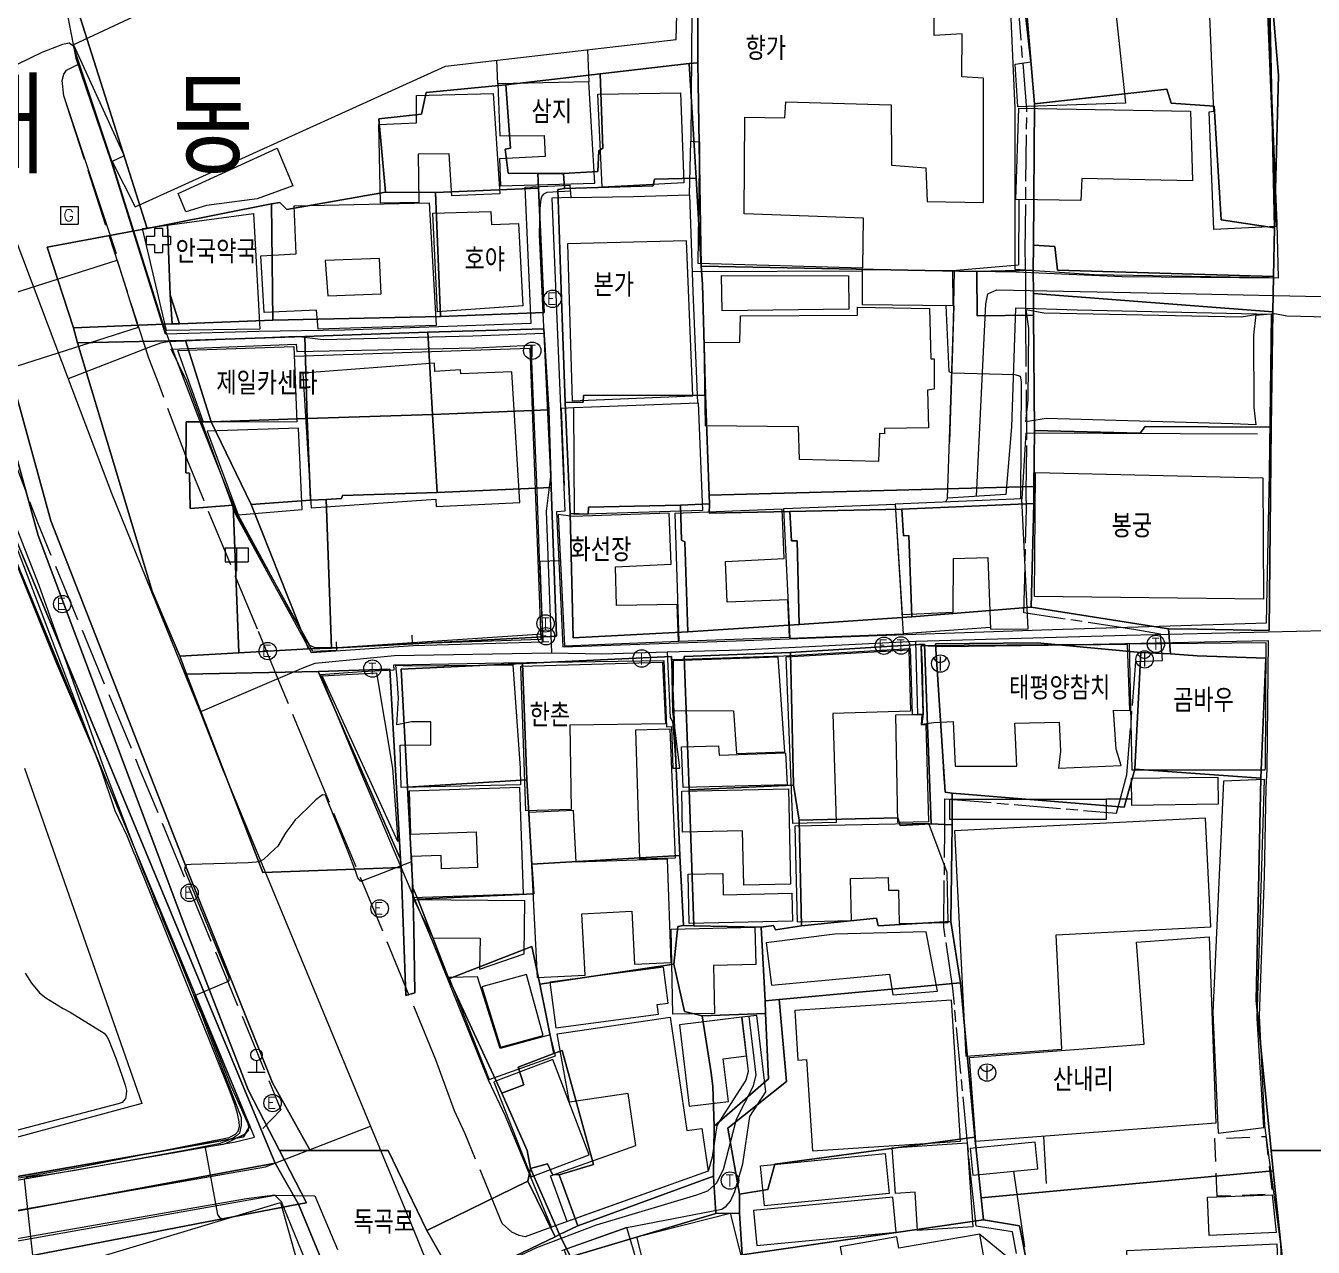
# Model space of a CAD drawing. Header units: feet. Extents: x 197796 to 199821, y 552499 to 555392.
# Drawn here: x 198720.1 to 198831.1, y 553097.4 to 553202.7 of the extents above; entities that cross this region are included whole.
import ezdxf
from ezdxf.enums import TextEntityAlignment as Align

# ---------------------------------------------------------------- set-up
doc = ezdxf.new("R2010")
doc.units = ezdxf.units.FT
doc.header["$MEASUREMENT"] = 0
for name, pattern in [('ANYANG2', [6, 5, -1]), ('ANYANG3', [3, 2, -1]), ('JEON', [12, 4, -0.5, 1, -0.5, 4, -0.5, 1, -0.5])]:
    doc.linetypes.add(name, pattern=pattern)
for name, color, linetype in [('AAA001', 7, 'CONTINUOUS'), ('AAA004', 7, 'ANYANG3'), ('AAA008', 7, 'CONTINUOUS'), ('AAB244', 3, 'CONTINUOUS'), ('AAB402', 7, 'CONTINUOUS'), ('AAB420', 7, 'CONTINUOUS'), ('AAC001', 7, 'CONTINUOUS'), ('AD002', 7, 'CONTINUOUS'), ('AD0022', 1, 'CONTINUOUS'), ('ADA085', 1, 'CONTINUOUS'), ('AE001', 1, 'ANYANG2'), ('AE130', 42, 'CONTINUOUS'), ('AE222', 7, 'CONTINUOUS'), ('AEC002', 7, 'CONTINUOUS'), ('AEE001', 7, 'CONTINUOUS'), ('AZ0202', 7, 'CONTINUOUS'), ('AZ0203', 7, 'CONTINUOUS'), ('AZ0801', 7, 'CONTINUOUS'), ('AZB010', 1, 'CONTINUOUS'), ('CAA001', 7, 'CONTINUOUS'), ('CAA002', 30, 'CONTINUOUS'), ('EA0018', 7, 'JEON'), ('wipco_지적', 20, 'CONTINUOUS'), ('ZC002', 7, 'CONTINUOUS'), ('ZC005', 7, 'CONTINUOUS'), ('ZC251', 7, 'CONTINUOUS')]:
    doc.layers.add(name, color=color, linetype=linetype)
doc.styles.add('GHS', font='ROMANS', dxfattribs={"bigfont": 'NGSW.shx'})
doc.styles.add('NGSW', font='ROMANS.shx', dxfattribs={"bigfont": 'NGSW.shx'})

# ---------------------------------------------------------------- blocks, each defined once
blk = doc.blocks.new('AEE001')
at = {"layer": 'AEE001', "color": 7}
for points in [[(-0.75, 0), (0.75, 0)], [(0, 1), (0, 0)]]:
    blk.add_lwpolyline(points, dxfattribs=at)
blk.add_circle((0, 1.5), 0.5, dxfattribs=at)
blk = doc.blocks.new('AAB402')
at = {"layer": 'AAB420'}
for points in [[(-0.57, 0.43), (-0.51, 0.34), (-0.42, 0.25), (-0.31, 0.18), (-0.19, 0.13), (-0.06, 0.11), (0.07, 0.12), (0.19, 0.15), (0.31, 0.21), (0.41, 0.29), (0.49, 0.39), (0.53, 0.48)], [(-0.01, 0.62), (-0.02, -0.6)]]:
    blk.add_lwpolyline(points, dxfattribs=at)
blk.add_circle((0, 0), 0.75, dxfattribs=at)
blk = doc.blocks.new('AAB244')
at = {"layer": 'AAB244'}
for points in [[(-1.07, 0.36), (-1.07, -0.34)], [(-1.07, 0.36), (-0.37, 0.36)], [(-0.37, 1.06), (0.33, 1.06)], [(-0.37, 1.06), (-0.37, 0.36)], [(0.33, 1.06), (0.33, 0.36)], [(0.33, 0.36), (1.03, 0.36)], [(1.03, 0.36), (1.03, -0.34)], [(-1.07, -0.34), (-0.37, -0.34)], [(-0.37, -0.34), (-0.37, -1.04)], [(-0.37, -1.04), (0.33, -1.04)], [(0.33, -0.34), (1.03, -0.34)], [(0.33, -0.34), (0.33, -1.04)]]:
    blk.add_lwpolyline(points, dxfattribs=at)
blk = doc.blocks.new('AZ0202')
at = {"layer": 'AZ0202'}
blk.add_circle((0, 0), 0.75, dxfattribs=at)
at = {"layer": 'AZ0202', "style": 'GHS'}
blk.add_text('E', height=1, dxfattribs=at).set_placement((-0.5, -0.48))
blk = doc.blocks.new('AEC002')
at = {"layer": 'AEC002'}
for points in [[(-1, 2), (1, 2)], [(-1, 2), (-1, 0.8)], [(0, 2), (0, 0)], [(1, 2), (1, 0.8)], [(-1, 0.8), (1, 0.8)]]:
    blk.add_lwpolyline(points, dxfattribs=at)
blk = doc.blocks.new('AZ0203')
at = {"layer": 'AZ0203'}
blk.add_circle((0, 0), 0.75, dxfattribs=at)
at = {"layer": 'AZ0203', "style": 'GHS'}
blk.add_text('T', height=1, dxfattribs=at).set_placement((-0.36, -0.52))
blk = doc.blocks.new('AZB010')
at = {"layer": 'AZB010'}
for points in [[(-0.76, 0.79), (0.74, 0.79)], [(-0.76, 0.79), (-0.76, -0.71)], [(0.74, 0.79), (0.74, -0.71)], [(-0.76, -0.71), (0.74, -0.71)]]:
    blk.add_lwpolyline(points, dxfattribs=at)
at = {"layer": 'AZB010', "style": 'GHS'}
blk.add_text('G', height=1, dxfattribs=at).set_placement((-0.52, -0.45))

msp = doc.modelspace()

# ---------------------------------------------------------------- linework, layer by layer
at = {"layer": 'AAA001', "color": 255}
for points in [[(198750.65, 553187.43), (198750.52, 553194.21), (198753.75, 553194.36), (198753.75, 553196.72), (198760.37, 553196.88), (198760.93, 553188.23), (198756.8, 553188.07), (198756.58, 553191.68), (198753.9, 553191.64), (198753.95, 553187.48)], [(198769.75, 553188.8), (198769.39, 553196.81), (198776.52, 553196.95), (198776.81, 553189.19)], [(198741.74, 553192.17), (198743.09, 553188.92), (198740.03, 553187.81), (198735.65, 553187.22), (198733.86, 553186.68), (198733.2, 553188.27)], [(198780.04, 553181.19), (198791.01, 553181.16), (198791.02, 553178.3), (198780.11, 553178.16)], [(198792.19, 553181.7), (198799.95, 553181.63), (198799.98, 553178.59), (198792.21, 553178.66)], [(198786.76, 553165.33), (198786.68, 553168.16), (198778.67, 553168.23), (198778.55, 553175.43), (198781.62, 553175.44), (198781.69, 553177.71), (198791.76, 553177.76), (198791.77, 553178.47), (198797.97, 553178.35), (198798.1, 553174.02), (198798.38, 553174.01), (198798.38, 553171.4), (198797.82, 553171.32), (198797.9, 553168.07), (198794.09, 553167.99), (198794.09, 553167.54), (198793.67, 553167.57), (198793.58, 553165.15)], [(198808.05, 553168.88), (198806.29, 553168.58), (198806.48, 553170.47), (198806.55, 553176.63), (198806.3, 553178.27), (198807.83, 553177.96), (198824.85, 553177.64), (198826.11, 553177.82), (198825.92, 553176.05), (198825.95, 553169.8), (198826.1, 553168.33), (198824.13, 553168.42)], [(198743.95, 553172.78), (198744.67, 553161.17), (198755.41, 553161.91), (198755.45, 553161.29), (198762.66, 553161.63), (198761.98, 553172.88), (198757.57, 553172.71), (198757.55, 553173.05), (198755.34, 553172.93), (198755.32, 553173.64)]]:
    msp.add_lwpolyline(points, close=True, dxfattribs=at)
at = {"layer": 'AAA001', "color": 255, "flags": 128}
for points in [[(198822.86, 553135.61), (198815.41, 553135.52), (198815.38, 553137.85), (198822.83, 553137.94)], [(198785.82, 553136.93), (198786, 553128.73), (198781.97, 553128.64), (198781.87, 553133.33), (198776.7, 553133.22), (198776.63, 553136.73)], [(198768.29, 553120.89), (198768.02, 553126.17), (198772.33, 553126.39), (198772.56, 553121.83), (198775.71, 553121.98), (198775.39, 553130.89), (198767.51, 553130.62), (198767.28, 553135.09), (198763.44, 553134.89), (198764.16, 553120.68)], [(198809.4, 553114.49), (198808.89, 553124.36), (198822.24, 553125.04), (198821.77, 553134.42), (198800.14, 553133.33), (198801.12, 553113.91)], [(198799.58, 553125.42), (198799.49, 553129.73), (198797.91, 553133.97), (198786.38, 553133.73), (198786.56, 553125.49), (198791.26, 553125.59), (198791.18, 553129.22), (198794.41, 553129.29), (198794.43, 553128.2), (198795.3, 553128.22), (198795.36, 553125.33)], [(198786.16, 553125.54), (198777.26, 553125.35), (198777.17, 553129.58), (198780.15, 553129.65), (198780.19, 553127.81), (198786.11, 553127.94)], [(198775.71, 553124.85), (198782.93, 553125.01), (198783, 553121.79), (198779.36, 553121.72), (198779.45, 553117.59), (198775.86, 553117.51)], [(198765.76, 553116.35), (198774.61, 553117.51), (198774.5, 553118.34), (198775.46, 553118.47), (198775.06, 553121.57), (198765.24, 553120.28)], [(198777.25, 553109.58), (198780.64, 553109.98), (198780.2, 553113.68), (198782.19, 553113.92), (198781.8, 553117.25), (198776.42, 553116.61)], [(198801.49, 553105.93), (198801.72, 553103.64), (198807.31, 553104.2), (198807.08, 553106.49)], [(198801.23, 553106.43), (198801.72, 553099.2), (198796.95, 553098.88), (198796.73, 553102.18), (198795.04, 553102.06), (198794.77, 553105.99)], [(198795.34, 553097.34), (198795.16, 553098.34), (198790.27, 553097.47), (198791.62, 553089.9), (198803.47, 553092), (198802.31, 553098.57)]]:
    msp.add_lwpolyline(points, close=True, dxfattribs=at)
msp.add_lwpolyline([(198797.7, 553124.61), (198789.81, 553124.41), (198783.9, 553123.68), (198784.36, 553120.03), (198794.53, 553120.98), (198794.82, 553119.2), (198798.66, 553119.51), (198797.7, 553124.61)], dxfattribs=at)
at = {"layer": 'AAA004', "color": 255, "flags": 128}
msp.add_lwpolyline([(198822.78, 553101.82), (198822.57, 553106.79), (198826.98, 553106.98), (198827.52, 553101.99)], close=True, dxfattribs=at)
at = {"layer": 'AAA008', "color": 255}
for points in [[(198826.65, 553215), (198827.85, 553185.41), (198822.5, 553185.16), (198822.09, 553195.3), (198822.5, 553195.35), (198821.89, 553209.68), (198821.6, 553214.79)], [(198805.09, 553211.76), (198807.24, 553211.77), (198818.27, 553213.11), (198820.17, 553213.67), (198820.1, 553212.15), (198820.94, 553206.19), (198821.4, 553205.04), (198819.16, 553205.11), (198813.98, 553204.42), (198814.87, 553196.04), (198805.6, 553195.73), (198805.37, 553199.4), (198806.7, 553199.6), (198805.59, 553209.57)], [(198792.23, 553181.85), (198792.28, 553186.13), (198782, 553186.52), (198782.06, 553194.84), (198785.51, 553194.79), (198785.58, 553196.16), (198794.67, 553195.89), (198794.71, 553190.69), (198797.67, 553190.46), (198797.78, 553187.57), (198802.64, 553187.48), (198802.63, 553198.21), (198800.78, 553198.33), (198800.79, 553202.01), (198798.37, 553201.89), (198798.35, 553205.58), (198780.47, 553205.89), (198780.33, 553207.57), (198777.53, 553207.7), (198777.39, 553192.78), (198778.15, 553192.7), (198778, 553182.25)], [(198761, 553188.92), (198769.12, 553189.14), (198768.62, 553197.88), (198760.77, 553197.72), (198760.95, 553193.23), (198764.77, 553193.25), (198764.85, 553191.45), (198760.91, 553191.24)], [(198805.42, 553187.73), (198805.69, 553195.63), (198820.48, 553195.36), (198820.65, 553189.36), (198811.1, 553189.56), (198811.03, 553187.67)], [(198730.14, 553185.24), (198739.7, 553186.55), (198740.25, 553176.57), (198732.19, 553176.44)], [(198745.27, 553176.56), (198745.14, 553178.2), (198740.63, 553178), (198740.34, 553182.89), (198743.37, 553183.05), (198743.21, 553187.21), (198754.84, 553187.46), (198755.46, 553176.87)], [(198755.57, 553178.05), (198755.16, 553186.56), (198760.16, 553186.72), (198760.23, 553185.58), (198762.56, 553185.68), (198762.92, 553178.57)], [(198777.04, 553184.19), (198766.77, 553183.93), (198767.17, 553170.4), (198777.57, 553170.82)], [(198746.1, 553179.45), (198750.7, 553179.62), (198750.57, 553182.65), (198745.89, 553182.49)], [(198735.39, 553168.55), (198733.19, 553174.74), (198743.18, 553175.08), (198743.43, 553168.59)], [(198767.32, 553169.82), (198778.03, 553170.23), (198778.4, 553160.94), (198767.38, 553160.59)], [(198743.89, 553161.02), (198743.57, 553168.02), (198735.7, 553167.78), (198738.37, 553160.57)], [(198807.02, 553153.52), (198807.11, 553164.21), (198826.72, 553163.75), (198826.77, 553153.29)], [(198785.43, 553161.12), (198795.02, 553161.47), (198795.71, 553150.27), (198785.98, 553149.89)], [(198795.61, 553151.97), (198800.03, 553152.16), (198800.04, 553156.79), (198803.01, 553156.88), (198803.24, 553150.7), (198806.47, 553150.75), (198805.93, 553161.93), (198795.03, 553161.47)], [(198776.35, 553149.66), (198776.22, 553152.83), (198771.01, 553152.74), (198770.91, 553156.07), (198775.72, 553156.32), (198775.55, 553160.71), (198767.27, 553160.42), (198765.96, 553160.59), (198766.5, 553149.28)], [(198786.2, 553133.96), (198785.62, 553148.31), (198796.21, 553148.92), (198796.34, 553143.65), (198789.65, 553143.43), (198789.94, 553134.04)], [(198826.93, 553138.72), (198827, 553149.52), (198815.2, 553149.42), (198815.41, 553138.58), (198826.91, 553138.57)], [(198763.18, 553135.06), (198762.75, 553147.52), (198774.95, 553147.87), (198775.22, 553142.55), (198766.98, 553142.44), (198767.1, 553135.15)], [(198785.5, 553140.13), (198784.94, 553148.3), (198775.87, 553147.98), (198775.84, 553143.69), (198781.08, 553143.68), (198781.34, 553139.98)], [(198752.14, 553132.4), (198745.63, 553146.68), (198750.3, 553146.93), (198751.68, 553138.73)], [(198795.26, 553134.04), (198795.08, 553143.33), (198797.32, 553143.34), (198797.27, 553142.45), (198797.65, 553142.5), (198797.9, 553134.09)], [(198772.66, 553142.04), (198775.58, 553142.11), (198776.04, 553130.98), (198773.02, 553130.88)], [(198776.73, 553137.06), (198776.59, 553140.56), (198779.8, 553140.64), (198779.84, 553139.85), (198785.56, 553140.04), (198785.71, 553137.28)], [(198775.98, 553085.47), (198772.76, 553098.34), (198780.8, 553100.37), (198783.7, 553088.87)]]:
    msp.add_lwpolyline(points, close=True, dxfattribs=at)
for points in [[(198741.43, 553209.16), (198724.19, 553201.08), (198728.55, 553191.51), (198727.51, 553191.01), (198729.49, 553187.11), (198756.26, 553199.24), (198776.14, 553201.53), (198776.35, 553209.18)], [(198776.36, 553149.66), (198785.92, 553150.02), (198785.78, 553153.23), (198780.55, 553153.03), (198780.38, 553156.54), (198785.46, 553156.8), (198785.29, 553161.05), (198776.02, 553160.67), (198776.36, 553149.66)], [(198809.09, 553138.72), (198814.51, 553138.95), (198814.08, 553140.36), (198813.85, 553143.73), (198815.25, 553143.7), (198815.05, 553149.39), (198799.06, 553149.19), (198797.27, 553149.27), (198797.35, 553147.55), (198797.44, 553143.41), (198797.33, 553142.51), (198798.34, 553142.65), (198800.01, 553142.75), (198800.18, 553138.9), (198805.51, 553138.91), (198805.34, 553142.61), (198809.15, 553142.68), (198809.28, 553140.19), (198809.09, 553138.72)], [(198752.44, 553137.07), (198752.35, 553140.71), (198754.98, 553140.74), (198754.98, 553142.73), (198753.33, 553142.71), (198752.05, 553142.46), (198752.19, 553144.76), (198752.1, 553146.44), (198751.96, 553147.61), (198753.25, 553147.56), (198762.05, 553147.64), (198762.69, 553138.73), (198762.72, 553137.29), (198752.44, 553137.07)]]:
    msp.add_lwpolyline(points, dxfattribs=at)
at = {"layer": 'AAA008', "color": 255, "flags": 128}
msp.add_lwpolyline([(198826.81, 553107.74), (198826.23, 553117.19), (198826.87, 553137.74), (198823.32, 553137.6), (198822.39, 553117.69), (198822.87, 553107.27), (198826.81, 553107.74)], dxfattribs=at)
for points in [[(198753.24, 553133.04), (198758.91, 553133.24), (198759.02, 553130.15), (198755.91, 553130.05), (198755.87, 553131.21), (198753.32, 553131.12), (198753.42, 553127.58), (198762.97, 553127.9), (198762.66, 553137.06), (198753.11, 553136.73)], [(198813.22, 553134.31), (198799.72, 553134.29), (198799.72, 553136.04), (198813.22, 553136.05)], [(198755.15, 553124.09), (198759.23, 553124.06), (198759.2, 553121.39), (198763.04, 553122.72), (198763.08, 553127.3), (198753.52, 553127.38)], [(198801.98, 553106.54), (198801.43, 553113.8), (198816.49, 553114.94), (198815.83, 553123.73), (198822.08, 553124.2), (198822.66, 553108.13)], [(198760.99, 553114.67), (198764.67, 553115.68), (198763.24, 553120.93), (198759.38, 553119.87)], [(198760.97, 553114.55), (198759.02, 553120.74), (198756.53, 553120.69), (198760.02, 553111.88), (198765.73, 553113.94), (198765.28, 553115.73)], [(198786.37, 553117.85), (198786.64, 553113.55), (198787.38, 553113.6), (198787.89, 553105.74), (198800.66, 553106.56), (198799.88, 553118.72)], [(198766.74, 553099.64), (198765.32, 553103.59), (198772.65, 553106.21), (198771.99, 553110.69), (198766.94, 553109.94), (198765.89, 553115.82), (198775.62, 553117.26), (198777.07, 553107.49), (198778.35, 553107.68), (198778.89, 553103.99)], [(198763.64, 553103.49), (198768.65, 553105.4), (198765.5, 553113.62), (198760.43, 553111.68)], [(198794.17, 553105.51), (198794.51, 553102.05), (198783.75, 553100.99), (198783.41, 553104.46)], [(198745.24, 553089.81), (198725.05, 553083.97), (198724.11, 553087.84), (198722.69, 553087.44), (198722.41, 553088.73), (198721.91, 553088.64), (198720.17, 553094.71), (198742.03, 553101.3)], [(198782.81, 553100.59), (198783.1, 553097.57), (198795.11, 553098.73), (198794.82, 553101.76)], [(198827.52, 553101.96), (198827.87, 553098.69), (198822.08, 553098.45), (198821.94, 553101.76)], [(198772.83, 553095.9), (198771.88, 553099.14), (198766.48, 553097.2), (198767.51, 553094.29)], [(198807.14, 553077.88), (198806.01, 553077.26), (198808.27, 553073.22), (198813.4, 553076.13), (198828.54, 553084.23), (198827.95, 553097.69), (198814.97, 553097.12), (198815.26, 553090.46), (198816.43, 553088.35), (198813.4, 553087.55), (198812.86, 553088.13), (198811.68, 553087.48), (198812.13, 553086.66), (198804.59, 553082.47)]]:
    msp.add_lwpolyline(points, close=True, dxfattribs=at)
at = {"layer": 'AAC001', "color": 255}
for points in [[(198827.25, 553180.98), (198812.18, 553181.25), (198805.37, 553181.7), (198805.37, 553195.61), (198804.88, 553206.55)], [(198760.77, 553197.72), (198760.69, 553199.75)], [(198768.51, 553200.65), (198768.62, 553197.88)], [(198767.06, 553187.92), (198772.47, 553188.01), (198777.3, 553188.15), (198777.39, 553192.78)], [(198777.3, 553188.15), (198777.57, 553179.79), (198777.98, 553170.23)], [(198777.52, 553181.53), (198792.19, 553181.59)], [(198800.07, 553178.57), (198799.69, 553166.86)], [(198743.21, 553174.25), (198763.52, 553174.92), (198764.47, 553149.82), (198753.4, 553149.44), (198753.38, 553150.2)], [(198707.68, 553171.16), (198713.03, 553172.41), (198717.78, 553160.06), (198726.6, 553138.67), (198739.4, 553107.86)], [(198766.51, 553163.11), (198766.26, 553169.76), (198767.32, 553169.82)], [(198826.26, 553167.53), (198806.28, 553167.61), (198805.93, 553161.93)], [(198799.53, 553162.01), (198799.36, 553161.65)], [(198746.83, 553149.61), (198746.86, 553148.86), (198744.82, 553148.77), (198742.9, 553152.24), (198738.37, 553160.57)], [(198803.23, 553150.85), (198795.71, 553150.31)], [(198739.4, 553107.86), (198738.85, 553106.94), (198696.51, 553099.53), (198682.32, 553101.89), (198674.99, 553099.87)], [(198717.4, 553097.65), (198741.56, 553101.91)]]:
    msp.add_lwpolyline(points, dxfattribs=at)
at = {"layer": 'AAC001', "color": 255, "flags": 128}
for points in [[(198799.16, 553138.72), (198799.23, 553137.42)], [(198815.4, 553136.06), (198813.22, 553136.05)], [(198808.06, 553102.92), (198807.84, 553106.99)], [(198806.2, 553097.46), (198805.24, 553103.99)], [(198802.31, 553098.57), (198804.87, 553096.46), (198805.82, 553091.06), (198802.96, 553090.37)]]:
    msp.add_lwpolyline(points, dxfattribs=at)
at = {"layer": 'AD002', "color": 255}
for points in [[(198708.72, 553216.87), (198718.63, 553185.76), (198723.72, 553172.28), (198727.46, 553162.44), (198735.11, 553143.58), (198737.01, 553138.73), (198749.8, 553107.88), (198753.46, 553099.03), (198755.71, 553093.47), (198762.55, 553076.82), (198770.27, 553058.2), (198779.51, 553034.49), (198786.2, 553010.03), (198795.15, 552978.7), (198812.16, 552922.2), (198813.35, 552917.91), (198827.1, 552868.55), (198831.29, 552853.25), (198834.77, 552841.25), (198837.07, 552834.33), (198838.88, 552828.57), (198838.97, 552828.29)], [(198767.02, 553188.45), (198764.98, 553188.35), (198764.71, 553188.21), (198764.56, 553188.03), (198764.48, 553187.76), (198764.39, 553186.96), (198764.33, 553184.72), (198765.31, 553163.86), (198764.94, 553160.88), (198765.4, 553148.67)], [(198802.04, 553162.17), (198802.84, 553178.74), (198803.01, 553179.62), (198803.78, 553179.97), (198819.62, 553179.64), (198833.09, 553179.34)], [(198764.73, 553176.2), (198758.62, 553175.96), (198745.72, 553175.65), (198743.4, 553175.92), (198732.36, 553175.47), (198731.68, 553175.37), (198730.82, 553175.03), (198723.72, 553172.28)], [(198735.11, 553143.58), (198744.04, 553147.4), (198745.01, 553147.78), (198751.87, 553148.45), (198765.4, 553148.67), (198769.72, 553148.57), (198775.36, 553148.74), (198781.79, 553148.94), (198796.8, 553149.67), (198814.97, 553150.18), (198832.06, 553150.59)], [(198775.36, 553148.74), (198775.62, 553143.1), (198775.81, 553142.74), (198775.89, 553142.14), (198776.15, 553138.73)], [(198796.97, 553143.38), (198796.89, 553146.47), (198796.8, 553149.67)], [(198674.99, 553096.37), (198680.87, 553097.7), (198682.95, 553097.85), (198694.92, 553096.16), (198716.06, 553100.05), (198740.73, 553104.36), (198749.8, 553107.88)]]:
    msp.add_lwpolyline(points, dxfattribs=at)
at = {"layer": 'AD002', "color": 255, "flags": 128}
msp.add_lwpolyline([(198755.71, 553093.47), (198764.12, 553097.4), (198769.26, 553099.37), (198777.93, 553101.94), (198778.86, 553102.28), (198779.62, 553102.95), (198780.22, 553104.13), (198781.34, 553108.47), (198782.82, 553111.33), (198783.03, 553112.3), (198782.43, 553117.33)], dxfattribs=at)
at = {"layer": 'AD0022', "color": 255}
for points in [[(198723.37, 553205.12), (198724.38, 553199.93), (198727.43, 553190.98), (198732.09, 553176.16), (198740.17, 553176.38), (198747.55, 553176.5), (198757.25, 553176.85), (198763.65, 553177.07), (198763.12, 553188.81), (198766.98, 553188.99), (198767.06, 553187.92), (198765.42, 553187.86), (198766.17, 553169.86), (198766.54, 553160.88), (198765.82, 553160.82), (198766.38, 553149.19), (198781.3, 553149.71), (198793.47, 553150.15), (198807.66, 553150.65), (198827.02, 553151.24), (198827.29, 553164.16), (198827.45, 553177.84), (198810.7, 553178.21), (198805.39, 553178.38), (198805.04, 553168.15), (198804.56, 553162.32), (198799.53, 553162.01), (198800.05, 553177.24), (198800.13, 553181.6), (198805.44, 553181.52), (198814.58, 553181.12), (198828.07, 553180.98), (198827.94, 553185.68), (198827.25, 553202.67), (198826.7, 553215.2)], [(198674.99, 553099.69), (198682.35, 553101.59), (198696.51, 553099.23), (198738.16, 553106.52), (198739.79, 553106.92), (198726.61, 553138.73), (198718.28, 553158.8), (198715.64, 553165.83), (198712.97, 553172.8), (198707.61, 553171.4)], [(198766.28, 553097.14), (198771.88, 553099.14), (198780.08, 553100.7), (198780.45, 553100.96), (198780.83, 553101.41), (198781.2, 553102.23), (198781.89, 553104.63), (198782.5, 553108.71), (198783.87, 553110.82), (198783.09, 553117.4), (198781.8, 553117.25), (198782.35, 553112.59), (198782.14, 553111.83), (198780.27, 553108.93), (198779.65, 553107.91), (198779.24, 553105.2), (198778.89, 553103.99), (198765.38, 553099.15), (198761.44, 553108.74), (198759.96, 553111.83), (198755.14, 553123.82), (198748.8, 553138.73), (198745.47, 553146.8), (198749.03, 553147.06), (198751.84, 553147.19), (198751.81, 553147.63), (198761.29, 553147.81), (198775.07, 553148), (198775.32, 553142.29), (198775.74, 553142.31), (198775.86, 553138.73), (198776.45, 553138.73), (198775.85, 553143.6), (198775.77, 553148.08), (198785.42, 553148.4), (198796.32, 553149.05), (198796.49, 553143.34), (198797.43, 553143.41), (198797.26, 553149.29), (198812.08, 553149.41), (198827.18, 553149.73), (198827.07, 553138.63), (198826.98, 553137.06), (198826.83, 553129.42), (198826.4, 553117.4), (198826.86, 553107.93), (198828.25, 553097.7), (198828.8, 553084.35)], [(198750.24, 553081.42), (198742.13, 553101.35), (198741.55, 553101.92), (198739.1, 553101.61), (198717.49, 553097.83), (198708.91, 553096.01)]]:
    msp.add_lwpolyline(points, dxfattribs=at)
msp.add_lwpolyline([(198764.34, 553156.79), (198764.65, 553149.6), (198753.48, 553149.26), (198744.69, 553148.66), (198738.22, 553160.54), (198733.96, 553172.07), (198732.61, 553174.85), (198739.69, 553175.12), (198743.39, 553175.27), (198743.43, 553174.63), (198758.85, 553174.96), (198763.6, 553175.19), (198764.14, 553162.59)], close=True, dxfattribs=at)
at = {"layer": 'ADA085', "color": 255}
msp.add_lwpolyline([(198719.97, 553138.73), (198730.07, 553109.82), (198712.98, 553105.2), (198708.33, 553119), (198713.32, 553120.76), (198713.02, 553121.58), (198706.21, 553119.33), (198709.18, 553109.78), (198691.15, 553103.99), (198689.27, 553108.78), (198674.99, 553103.76)], dxfattribs=at)
at = {"layer": 'AE001', "color": 255}
for points in [[(198765.38, 553099.15), (198763.12, 553098.34), (198762.61, 553098.44), (198761.98, 553098.74), (198761.14, 553099.48), (198757.96, 553107.2), (198757.02, 553109.18), (198755.43, 553113.58), (198745.02, 553138.73), (198742.04, 553145.9), (198740.05, 553150.7), (198734.09, 553165.05), (198731.53, 553171.86), (198730.68, 553174.08), (198723.35, 553196.69), (198723.2, 553198.01), (198723.35, 553198.54), (198723.58, 553198.89), (198724.56, 553199.39)], [(198741.55, 553101.92), (198745, 553101.85), (198749.94, 553090.06), (198760.23, 553064.9), (198765.96, 553050.69), (198767.53, 553046.79), (198767.59, 553046.36), (198767.74, 553042.89), (198767.79, 553040.07), (198767.67, 553039.25), (198766.05, 553037.91), (198744.23, 553024.81), (198743.41, 553024.57), (198742.07, 553024.59), (198741.07, 553025.17), (198739.91, 553027.34)]]:
    msp.add_lwpolyline(points, dxfattribs=at)
at = {"layer": 'AE001', "color": 255, "flags": 128}
msp.add_lwpolyline([(198707.1, 553175.81), (198712.37, 553177.53), (198713.19, 553177.39), (198714.04, 553177.03), (198714.76, 553176.47), (198718.44, 553166.89), (198721.07, 553159.9), (198729.38, 553139.88), (198729.86, 553138.73), (198742.06, 553109.28), (198739.79, 553106.92)], dxfattribs=at)
at = {"layer": 'AE130', "color": 255}
msp.add_lwpolyline([(198716.5, 553172.48), (198714.64, 553178.29), (198727.94, 553182.52), (198729.77, 553176.71)], close=True, dxfattribs=at)
at = {"layer": 'AE222', "color": 255}
msp.add_lwpolyline([(198727.89, 553183.05), (198723.73, 553195.56), (198723.35, 553196.69)], dxfattribs=at)
at = {"layer": 'AZ0801', "color": 255}
for points in [[(198739.4, 553107.86), (198726.59, 553138.72), (198722.76, 553147.73), (198718.55, 553158.13), (198716.68, 553162.81), (198713.01, 553172.38), (198707.7, 553171.12), (198707.34, 553172.22)], [(198696.51, 553099.53), (198712.84, 553102.39), (198738.85, 553106.94), (198739.4, 553107.86)]]:
    msp.add_lwpolyline(points, dxfattribs=at)
at = {"layer": 'CAA001', "color": 255, "elevation": 35}
for points in [[(198805.67, 553187.73), (198805.64, 553182.07), (198799.95, 553181.59)], [(198799.4, 553178.6), (198799.65, 553172.91), (198799.91, 553172.8), (198805.34, 553172.65), (198805.8, 553172.51), (198805.87, 553172.05), (198805.82, 553161.93)], [(198720.01, 553121.05), (198720.57, 553120.19), (198721.26, 553119.36), (198721.81, 553118.93), (198723.3, 553118.01), (198723.91, 553117.69), (198726.84, 553115.89), (198727.05, 553115.61), (198727.21, 553115.33), (198727.85, 553113.72), (198728.35, 553112.27), (198728.65, 553111.39), (198728.75, 553110.94), (198728.74, 553110.6), (198728.67, 553110.24), (198728.37, 553109.92), (198728.04, 553109.79), (198717.96, 553107.15)]]:
    msp.add_lwpolyline(points, dxfattribs=at)
at = {"layer": 'CAA001', "color": 255, "elevation": 35, "flags": 128}
msp.add_lwpolyline([(198717.93, 553103.14), (198720.11, 553103.52), (198724.8, 553104.37), (198737.62, 553106.89), (198738.16, 553107.18), (198738.38, 553107.44), (198738.51, 553107.84), (198738.48, 553108.25), (198738.33, 553108.97), (198738.08, 553109.73), (198737.69, 553110.83), (198729.52, 553131.14), (198729.38, 553131.45), (198729.11, 553132.17), (198728.82, 553132.88), (198728.52, 553133.49), (198728.38, 553133.79), (198727.78, 553135.05), (198726.55, 553138.73), (198717.98, 553161.22)], dxfattribs=at)
at = {"layer": 'CAA002', "color": 255, "flags": 128}
for points, elevation in [([(198766.15, 553156.61), (198764.4, 553156.54), (198764.62, 553150.29), (198746.94, 553149.09), (198745.02, 553149.1), (198744.55, 553149.31), (198738.31, 553160.5), (198735.17, 553168.43), (198732, 553176.75), (198727.46, 553191.13), (198724.18, 553200.95), (198723.82, 553201.21), (198723.25, 553201.11), (198721.47, 553200.42), (198717.28, 553198.41)], 34), ([(198714.34, 553172.01), (198721.21, 553154.5), (198726.8, 553138.73), (198730.23, 553129.78), (198730.76, 553128.49), (198731.32, 553127.07), (198731.62, 553126.4), (198731.88, 553125.65), (198733.15, 553122.64), (198734.31, 553119.75), (198734.54, 553119.19), (198734.94, 553118.1), (198735.14, 553117.71), (198735.83, 553115.87), (198738.63, 553108.62), (198738.64, 553107.93), (198738.5, 553107.26), (198738.25, 553107.03), (198737.97, 553106.86), (198737.34, 553106.56), (198736.71, 553106.33), (198734.08, 553105.83), (198725.1, 553104.18), (198724.33, 553104.04), (198721.94, 553103.68), (198720.26, 553103.47), (198719.92, 553103.29), (198720.86, 553094.92)], 34), ([(198753.33, 553130.64), (198748.96, 553128.97), (198748.69, 553129.26), (198748.53, 553129.78), (198747.85, 553131.5), (198746.94, 553133.81), (198746.07, 553135.95), (198745.91, 553136.41), (198745.64, 553136.43), (198745.09, 553135.99), (198744.59, 553135.51), (198743.59, 553134.54), (198743.29, 553134.26), (198743.08, 553133.98), (198742.5, 553133.17), (198741.79, 553131.99), (198741.55, 553131.77), (198740.57, 553130.84), (198740.27, 553130.71), (198739.92, 553130.62), (198739.58, 553130.58), (198739.23, 553130.57), (198734.31, 553130.41), (198733.97, 553130.4), (198733.82, 553130.27), (198733.76, 553129.99), (198737.58, 553120.68), (198737.58, 553120.43), (198737.51, 553120.34), (198734.67, 553119.13), (198734.68, 553119), (198734.81, 553118.7), (198735.39, 553117.36), (198736.15, 553115.41), (198737.75, 553111.34), (198739.2, 553108.16), (198739.28, 553107.81), (198739.24, 553107.46), (198738.99, 553107.21), (198738.66, 553107.02), (198738.3, 553106.86), (198737.38, 553106.41), (198737.08, 553106.28), (198735.69, 553106.07), (198735.54, 553106), (198736.59, 553100.25), (198736.77, 553100), (198737.15, 553099.83)], 33)]:
    msp.add_lwpolyline(points, dxfattribs=dict(at, elevation=elevation))
at = {"layer": 'CAA002', "color": 255, "elevation": 34}
msp.add_lwpolyline([(198836.99, 553177.48), (198828.79, 553177.7), (198827.74, 553177.9), (198826.1, 553177.74)], dxfattribs=at)
at = {"layer": 'EA0018', "color": 255}
msp.add_lwpolyline([(198806.62, 553090.99), (198805.12, 553098.75), (198802, 553099.26), (198801.8, 553101.19), (198801.25, 553106.42), (198799.99, 553119.74), (198799.21, 553125.03), (198799.3, 553133.33), (198799.3, 553136.09), (198814.11, 553134.85), (198815, 553138.16), (198815.77, 553147.93), (198818.07, 553148.01), (198817.9, 553150.27), (198815.6, 553150.69), (198806.12, 553152.11), (198806.33, 553161.06), (198806.32, 553162.53), (198806.37, 553167.34), (198806.27, 553177.27), (198806.28, 553179.17), (198806.27, 553181.13), (198806.22, 553183.31), (198806.37, 553195.51), (198805.37, 553207.75)], dxfattribs=at)
at = {"layer": 'wipco_지적', "color": 20}
for points in [[(198832.66, 553217.88), (198832.49, 553201.85), (198833.32, 553179.49), (198832.57, 553156.12), (198832.34, 553145.4), (198832.31, 553134.02), (198832.4, 553123.76), (198834.04, 553113.13), (198835.28, 553105.76), (198827.43, 553105.76), (198826.14, 553118.73), (198826.53, 553137.86), (198826.97, 553148.2), (198821.06, 553148.41), (198818.74, 553148.58), (198818.57, 553150.75), (198821.06, 553150.71), (198827.26, 553150.59), (198827.42, 553168.11), (198827.57, 553178.06), (198827.63, 553181.12), (198827.71, 553185.31), (198828.06, 553198.46), (198827.24, 553208.32)], [(198704.54, 553214.81), (198711.77, 553198.09), (198722.23, 553160.05), (198733.98, 553129.96), (198741.33, 553111.6), (198744.59, 553105.76), (198741.95, 553105.76), (198739.24, 553110.99), (198734.13, 553124.19), (198721.14, 553158.78), (198711.61, 553193.28), (198711.26, 553194.39), (198711.01, 553197.08), (198706.75, 553205.52)], [(198723.07, 553208.8), (198730.54, 553185.25), (198721.91, 553183.64), (198724.19, 553176.67), (198724.54, 553175.38), (198730.98, 553153.99), (198733.34, 553148.38), (198733.94, 553146.82), (198740.5, 553129.73), (198752.44, 553130.15), (198752.83, 553119.14), (198753.61, 553119.36), (198753.53, 553124.96), (198753.44, 553128.42), (198753.86, 553127.42), (198756.55, 553120.56), (198761.12, 553110.71), (198763.3, 553105.76), (198763.57, 553104.21), (198763.36, 553103.13), (198754.66, 553098.86), (198751.32, 553105.76), (198744.59, 553105.76), (198741.33, 553111.6), (198733.98, 553129.96), (198722.23, 553160.05), (198711.77, 553198.09)], [(198778.01, 553208.61), (198778, 553199.51), (198777.25, 553199.48), (198769.59, 553198.57), (198761.47, 553197.63), (198754.58, 553196.96), (198754.19, 553195.1), (198750.51, 553194.71), (198751.09, 553188.37), (198742.57, 553186.87), (198741.96, 553187.49), (198741.26, 553187.36), (198732.3, 553185.58), (198730.54, 553185.25), (198723.07, 553208.8)], [(198703.05, 553204.07), (198706.61, 553193.56), (198716.56, 553164.75), (198741.11, 553105.76), (198741.56, 553104.67), (198712.22, 553099.24), (198695.53, 553096.91), (198682.35, 553099.06), (198645.97, 553089.31)], [(198747.99, 553090.52), (198743.57, 553101.13), (198744.27, 553101.25), (198741.95, 553105.76), (198741.95, 553105.76), (198744.59, 553105.76), (198751.32, 553105.76), (198754.66, 553098.86), (198757.26, 553094.27), (198765.7, 553098.34), (198766.08, 553098.54), (198767.04, 553096.59)], [(198831.07, 553082.52), (198830.87, 553083.62), (198828.83, 553092.19), (198827.6, 553104.02), (198827.43, 553105.76), (198835.28, 553105.76)]]:
    msp.add_lwpolyline(points, dxfattribs=at)
for points in [[(198805.48, 553215.21), (198826.73, 553214.9), (198827.24, 553208.32), (198827.71, 553185.31), (198823.11, 553185.98), (198822.53, 553195.8), (198818.82, 553196.06), (198818.44, 553197.26), (198807.02, 553195.98), (198806, 553208.23), (198805.48, 553215.21)], [(198806, 553208.23), (198807.02, 553195.98), (198806.94, 553183.8), (198806.92, 553181.64), (198802.06, 553181.54), (198778.3, 553182), (198778, 553199.51), (198778.01, 553208.61), (198786.7, 553208.53), (198806, 553208.23)], [(198827.71, 553185.31), (198827.24, 553208.32), (198828.06, 553198.46), (198827.71, 553185.31)], [(198703.05, 553204.07), (198706.75, 553205.52), (198711.01, 553197.08), (198711.26, 553194.39), (198711.61, 553193.28), (198721.14, 553158.78), (198734.13, 553124.19), (198739.24, 553110.99), (198741.95, 553105.76), (198744.27, 553101.25), (198743.57, 553101.13), (198741.56, 553104.67), (198741.11, 553105.76), (198716.56, 553164.75), (198706.61, 553193.56), (198703.05, 553204.07)], [(198777.25, 553199.48), (198777.87, 553189.58), (198774.27, 553189.5), (198774.16, 553188.93), (198766.5, 553188.68), (198766.43, 553189.98), (198769.38, 553190.17), (198769.46, 553191.95), (198769.81, 553192.18), (198769.59, 553198.57), (198777.25, 553199.48)], [(198777.25, 553199.48), (198778, 553199.51), (198778.3, 553182), (198777.87, 553189.58), (198777.25, 553199.48)], [(198761.47, 553197.63), (198761.85, 553192.17), (198761.41, 553192.07), (198761.66, 553190), (198764.22, 553189.98), (198764.26, 553188.73), (198755.4, 553188.35), (198751.09, 553188.37), (198750.51, 553194.71), (198754.19, 553195.1), (198754.58, 553196.96), (198761.47, 553197.63)], [(198769.59, 553198.57), (198769.81, 553192.18), (198769.46, 553191.95), (198769.38, 553190.17), (198766.43, 553189.98), (198764.22, 553189.98), (198761.66, 553190), (198761.41, 553192.07), (198761.85, 553192.17), (198761.47, 553197.63), (198769.59, 553198.57)], [(198827.71, 553185.31), (198827.63, 553181.12), (198809.02, 553181.65), (198808.79, 553183.7), (198806.94, 553183.8), (198807.02, 553195.98), (198818.44, 553197.26), (198818.82, 553196.06), (198822.53, 553195.8), (198823.11, 553185.98), (198827.71, 553185.31)], [(198766.43, 553189.98), (198766.5, 553188.68), (198765.93, 553188.6), (198766.22, 553179.99), (198766.58, 553170.24), (198766.99, 553160.69), (198767.27, 553149.95), (198777.15, 553150.48), (198786.74, 553151.1), (198796.45, 553151.77), (198806.74, 553152.6), (198818.57, 553150.75), (198818.74, 553148.58), (198816.2, 553148.69), (198807.25, 553149.54), (198798.5, 553149.43), (198799.33, 553136.65), (198799.93, 553136.57), (198799.93, 553133.83), (198798.12, 553133.92), (198797.56, 553149.42), (198785.99, 553148.7), (198776.82, 553148.35), (198777.25, 553136.87), (198777.66, 553125.13), (198776.76, 553125.15), (198776.47, 553131.2), (198775.75, 553148.35), (198762.89, 553147.74), (198752.44, 553147.26), (198752.99, 553137.09), (198753.44, 553128.42), (198753.53, 553124.96), (198753.61, 553119.36), (198752.83, 553119.14), (198752.44, 553130.15), (198752.39, 553130.88), (198751.47, 553147.27), (198745.28, 553147.05), (198733.94, 553146.82), (198733.34, 553148.38), (198738.44, 553148.66), (198744.45, 553149), (198746.42, 553149.06), (198765.83, 553150.09), (198765.35, 553162.92), (198765.15, 553169.61), (198764.72, 553176.59), (198754.72, 553176.3), (198744.14, 553175.94), (198733.84, 553175.59), (198724.54, 553175.38), (198724.19, 553176.67), (198732.68, 553177.02), (198733.32, 553177.04), (198741.36, 553177.34), (198755.82, 553177.66), (198764.75, 553178.01), (198764.26, 553188.73), (198764.22, 553189.98), (198766.43, 553189.98)], [(198755.4, 553188.35), (198764.26, 553188.73), (198764.75, 553178.01), (198755.82, 553177.66), (198755.4, 553188.35)], [(198766.5, 553188.68), (198774.16, 553188.93), (198774.27, 553189.5), (198777.87, 553189.58), (198778.3, 553182), (198778.41, 553180.45), (198778.67, 553170.89), (198768.16, 553170.85), (198768.11, 553170.27), (198766.58, 553170.24), (198766.22, 553179.99), (198765.93, 553188.6), (198766.5, 553188.68)], [(198751.09, 553188.37), (198755.4, 553188.35), (198755.82, 553177.66), (198741.36, 553177.34), (198741.26, 553187.36), (198741.96, 553187.49), (198742.57, 553186.87), (198751.09, 553188.37)], [(198741.26, 553187.36), (198741.36, 553177.34), (198733.32, 553177.04), (198732.52, 553179.53), (198732.3, 553185.58), (198741.26, 553187.36)], [(198732.3, 553185.58), (198732.52, 553179.53), (198732.68, 553177.02), (198724.19, 553176.67), (198721.91, 553183.64), (198730.54, 553185.25), (198732.3, 553185.58)], [(198806.94, 553183.8), (198808.79, 553183.7), (198809.02, 553181.65), (198827.63, 553181.12), (198827.57, 553178.06), (198806.95, 553179.65), (198806.92, 553181.64), (198806.94, 553183.8)], [(198778.3, 553182), (198802.06, 553181.54), (198802.1, 553177.73), (198806.93, 553177.76), (198807.03, 553167.84), (198806.98, 553163.01), (198778.98, 553162.27), (198778.67, 553170.89), (198778.41, 553180.45), (198778.3, 553182)], [(198802.06, 553181.54), (198806.92, 553181.64), (198806.95, 553179.65), (198806.93, 553177.76), (198802.1, 553177.73), (198802.06, 553181.54)], [(198732.52, 553179.53), (198733.32, 553177.04), (198732.68, 553177.02), (198732.52, 553179.53)], [(198827.57, 553178.06), (198827.42, 553168.11), (198816.57, 553168.17), (198816.14, 553167.6), (198807.03, 553167.84), (198806.93, 553177.76), (198806.95, 553179.65), (198827.57, 553178.06)], [(198754.72, 553176.3), (198764.72, 553176.59), (198765.15, 553169.61), (198755.13, 553169.22), (198754.72, 553176.3)], [(198733.84, 553175.59), (198736.06, 553168.58), (198733.91, 553168.58), (198733.88, 553164.19), (198734.18, 553164.14), (198734.24, 553161.12), (198737.95, 553161.39), (198738.44, 553148.66), (198733.34, 553148.38), (198730.98, 553153.99), (198724.54, 553175.38), (198733.84, 553175.59)], [(198733.84, 553175.59), (198744.14, 553175.94), (198744.34, 553168.86), (198736.06, 553168.58), (198733.84, 553175.59)], [(198744.14, 553175.94), (198754.72, 553176.3), (198755.13, 553169.22), (198744.34, 553168.86), (198744.14, 553175.94)], [(198778.67, 553170.89), (198778.98, 553162.27), (198779.02, 553161.5), (198776.52, 553161.39), (198768.57, 553161.23), (198768.54, 553160.61), (198766.99, 553160.69), (198766.58, 553170.24), (198768.11, 553170.27), (198768.16, 553170.85), (198778.67, 553170.89)], [(198744.34, 553168.86), (198744.61, 553161.82), (198739.51, 553161.44), (198736.06, 553168.58), (198744.34, 553168.86)], [(198744.34, 553168.86), (198755.13, 553169.22), (198755.53, 553162.49), (198747.38, 553162.24), (198747.28, 553161.98), (198745.98, 553161.89), (198744.61, 553161.82), (198744.34, 553168.86)], [(198755.13, 553169.22), (198765.15, 553169.61), (198765.35, 553162.92), (198755.53, 553162.49), (198755.13, 553169.22)], [(198736.06, 553168.58), (198739.51, 553161.44), (198744.45, 553149), (198738.44, 553148.66), (198737.95, 553161.39), (198734.24, 553161.12), (198734.18, 553164.14), (198733.88, 553164.19), (198733.91, 553168.58), (198736.06, 553168.58)], [(198827.42, 553168.11), (198827.26, 553150.59), (198821.06, 553150.71), (198818.57, 553150.75), (198806.74, 553152.6), (198806.96, 553161.55), (198806.98, 553163.01), (198807.03, 553167.84), (198816.14, 553167.6), (198816.57, 553168.17), (198827.42, 553168.11)], [(198765.35, 553162.92), (198765.83, 553150.09), (198746.42, 553149.06), (198745.98, 553161.89), (198747.28, 553161.98), (198747.38, 553162.24), (198755.53, 553162.49), (198765.35, 553162.92)], [(198806.98, 553163.01), (198806.96, 553161.55), (198795.59, 553161.04), (198785.93, 553160.85), (198778.98, 553160.71), (198779.02, 553161.5), (198778.98, 553162.27), (198806.98, 553163.01)], [(198744.61, 553161.82), (198745.98, 553161.89), (198746.42, 553149.06), (198744.45, 553149), (198739.51, 553161.44), (198744.61, 553161.82)], [(198766.99, 553160.69), (198768.54, 553160.61), (198768.57, 553161.23), (198776.52, 553161.39), (198776.61, 553158.38), (198776.9, 553158.24), (198777.15, 553150.48), (198767.27, 553149.95), (198766.99, 553160.69)], [(198779.02, 553161.5), (198778.98, 553160.71), (198785.93, 553160.85), (198786.07, 553158.32), (198786.58, 553158.31), (198786.74, 553151.1), (198777.15, 553150.48), (198776.9, 553158.24), (198776.61, 553158.38), (198776.52, 553161.39), (198779.02, 553161.5)], [(198785.93, 553160.85), (198795.59, 553161.04), (198795.75, 553158.75), (198796.2, 553158.78), (198796.45, 553151.77), (198786.74, 553151.1), (198786.58, 553158.31), (198786.07, 553158.32), (198785.93, 553160.85)], [(198795.59, 553161.04), (198806.96, 553161.55), (198806.74, 553152.6), (198796.45, 553151.77), (198796.2, 553158.78), (198795.75, 553158.75), (198795.59, 553161.04)], [(198786.26, 553137.27), (198777.25, 553136.87), (198776.82, 553148.35), (198785.99, 553148.7), (198786.26, 553137.27)], [(198786.26, 553137.27), (198785.99, 553148.7), (198797.56, 553149.42), (198798.12, 553133.92), (198795.44, 553133.78), (198795.25, 553134.44), (198786.74, 553134.25), (198786.26, 553137.27)], [(198799.93, 553136.57), (198799.33, 553136.65), (198798.5, 553149.43), (198807.25, 553149.54), (198816.2, 553148.69), (198815.69, 553138.65), (198814.76, 553135.36), (198799.93, 553136.57)], [(198815.69, 553138.65), (198816.2, 553148.69), (198818.74, 553148.58), (198821.06, 553148.41), (198826.97, 553148.2), (198826.53, 553137.86), (198815.69, 553138.65)], [(198763.26, 553137.72), (198752.99, 553137.09), (198752.44, 553147.26), (198762.89, 553147.74), (198763.26, 553137.72)], [(198763.26, 553137.72), (198762.89, 553147.74), (198775.75, 553148.35), (198776.47, 553131.2), (198763.69, 553130.44), (198763.26, 553137.72)], [(198733.94, 553146.82), (198745.28, 553147.05), (198752.39, 553130.88), (198752.44, 553130.15), (198740.5, 553129.73), (198733.94, 553146.82)], [(198745.28, 553147.05), (198751.47, 553147.27), (198752.39, 553130.88), (198745.28, 553147.05)], [(198826.53, 553137.86), (198826.14, 553118.73), (198827.43, 553105.76), (198827.6, 553104.02), (198821.06, 553103.42), (198802.42, 553101.7), (198801.88, 553106.93), (198800.65, 553120.21), (198799.83, 553125.52), (198799.93, 553133.83), (198799.93, 553136.57), (198814.76, 553135.36), (198815.69, 553138.65), (198826.53, 553137.86)], [(198763.26, 553137.72), (198763.69, 553130.44), (198763.88, 553127.9), (198753.86, 553127.42), (198753.44, 553128.42), (198752.99, 553137.09), (198763.26, 553137.72)], [(198777.25, 553136.87), (198786.26, 553137.27), (198786.74, 553134.25), (198786.94, 553125.13), (198784.7, 553124.8), (198784.53, 553125.15), (198783.46, 553125.01), (198777.66, 553125.13), (198777.25, 553136.87)], [(198798.12, 553133.92), (198799.93, 553133.83), (198799.83, 553125.52), (198793.55, 553125.14), (198793.4, 553125.81), (198786.94, 553125.13), (198786.74, 553134.25), (198795.25, 553134.44), (198795.44, 553133.78), (198798.12, 553133.92)], [(198763.69, 553130.44), (198776.47, 553131.2), (198776.76, 553125.15), (198776.28, 553125.07), (198775.94, 553121.83), (198764.38, 553120.12), (198763.71, 553123.35), (198756.55, 553120.56), (198753.86, 553127.42), (198763.88, 553127.9), (198763.69, 553130.44)], [(198799.83, 553125.52), (198800.65, 553120.21), (198785.01, 553118.79), (198783.8, 553118.68), (198783.46, 553125.01), (198784.53, 553125.15), (198784.7, 553124.8), (198786.94, 553125.13), (198793.4, 553125.81), (198793.55, 553125.14), (198799.83, 553125.52)], [(198776.76, 553125.15), (198777.66, 553125.13), (198783.46, 553125.01), (198783.8, 553118.68), (198783.83, 553117.58), (198778.39, 553117.38), (198776.86, 553117.75), (198775.94, 553121.83), (198776.28, 553125.07), (198776.76, 553125.15)], [(198764.38, 553120.12), (198765.58, 553114.13), (198762.51, 553112.94), (198763, 553111.44), (198761.12, 553110.71), (198756.55, 553120.56), (198763.71, 553123.35), (198764.38, 553120.12)], [(198775.94, 553121.83), (198776.86, 553117.75), (198778.39, 553117.38), (198779.17, 553112.47), (198779.29, 553111.3), (198779.42, 553107.87), (198779.37, 553103.55), (198767.65, 553099.28), (198766.04, 553103.67), (198769.02, 553104.55), (198766.3, 553114.38), (198765.58, 553114.13), (198764.38, 553120.12), (198775.94, 553121.83)], [(198800.65, 553120.21), (198801.88, 553106.93), (198784.65, 553104.59), (198784.05, 553102.4), (198781.59, 553102), (198780.59, 553107.69), (198785.65, 553111.71), (198785.01, 553118.79), (198800.65, 553120.21)], [(198785.01, 553118.79), (198785.65, 553111.71), (198780.59, 553107.69), (198781.59, 553102), (198781.59, 553100.36), (198779.57, 553100.34), (198779.37, 553103.55), (198779.42, 553107.87), (198784.11, 553111.96), (198783.83, 553117.58), (198783.8, 553118.68), (198785.01, 553118.79)], [(198783.83, 553117.58), (198784.11, 553111.96), (198779.42, 553107.87), (198779.29, 553111.3), (198779.17, 553112.47), (198778.39, 553117.38), (198783.83, 553117.58)], [(198761.12, 553110.71), (198763, 553111.44), (198762.51, 553112.94), (198765.58, 553114.13), (198766.3, 553114.38), (198769.02, 553104.55), (198766.04, 553103.67), (198765.48, 553103.7), (198765.06, 553104.62), (198763.57, 553104.21), (198763.3, 553105.76), (198761.12, 553110.71)], [(198781.59, 553102), (198784.05, 553102.4), (198784.65, 553104.59), (198801.88, 553106.93), (198802.42, 553101.7), (198802.64, 553099.8), (198781.84, 553096.77), (198781.59, 553100.36), (198781.59, 553102)], [(198743.57, 553101.13), (198720.2, 553096.63), (198705.25, 553094.29), (198693.76, 553092.99), (198682.84, 553095.03), (198682.71, 553096.12), (198679.04, 553095.39), (198673.87, 553094.27), (198673.53, 553093.28), (198666.7, 553091.6), (198661.84, 553090.73), (198653.85, 553088.72), (198648.18, 553087.44), (198642.3, 553086.78), (198641.74, 553089.06), (198645.97, 553089.31), (198682.35, 553099.06), (198695.53, 553096.91), (198712.22, 553099.24), (198741.56, 553104.67), (198743.57, 553101.13)], [(198766.04, 553103.67), (198767.65, 553099.28), (198766.08, 553098.54), (198763.57, 553104.21), (198765.06, 553104.62), (198765.48, 553103.7), (198766.04, 553103.67)], [(198754.66, 553098.86), (198763.36, 553103.13), (198765.7, 553098.34), (198757.26, 553094.27), (198754.66, 553098.86)], [(198763.36, 553103.13), (198763.57, 553104.21), (198766.08, 553098.54), (198765.7, 553098.34), (198763.36, 553103.13)], [(198779.57, 553100.34), (198767.04, 553096.59), (198766.08, 553098.54), (198767.65, 553099.28), (198779.37, 553103.55), (198779.57, 553100.34)], [(198827.6, 553104.02), (198828.83, 553092.19), (198830.87, 553083.62), (198826.72, 553081.09), (198825.26, 553080.58), (198821.06, 553078.09), (198819.17, 553076.9), (198808.66, 553070.63), (198808.31, 553070.5), (198806.59, 553074.44), (198802.1, 553088.2), (198805.79, 553089.83), (198807.27, 553091.59), (198805.75, 553099.29), (198802.64, 553099.8), (198802.42, 553101.7), (198821.06, 553103.42), (198827.6, 553104.02)], [(198743.57, 553101.13), (198747.99, 553090.52), (198739.05, 553087.04), (198730.61, 553084.84), (198725.7, 553083.64), (198724.46, 553086.83), (198723.23, 553090.18), (198723.86, 553090.77), (198723.31, 553092.8), (198722.55, 553092.98), (198721.56, 553095.11), (198720.2, 553096.63), (198743.57, 553101.13)], [(198781.59, 553100.36), (198781.84, 553096.77), (198782.35, 553093.05), (198782.03, 553092.7), (198783.35, 553089.02), (198783.36, 553088.47), (198772.03, 553084.33), (198771.35, 553085.86), (198767.04, 553096.59), (198779.57, 553100.34), (198781.59, 553100.36)], [(198802.64, 553099.8), (198805.75, 553099.29), (198807.27, 553091.59), (198805.79, 553089.83), (198802.1, 553088.2), (198801.16, 553089.78), (198792.28, 553087.41), (198791.31, 553091.27), (198783.35, 553089.02), (198782.03, 553092.7), (198782.35, 553093.05), (198781.84, 553096.77), (198802.64, 553099.8)]]:
    msp.add_lwpolyline(points, close=True, dxfattribs=at)

# ---------------------------------------------------------------- block references
at = {"layer": 'AAB244', "color": 255}
msp.add_blockref('AAB244', (198731.53, 553184.21), dxfattribs=at)
at = {"layer": 'AAB402', "color": 255}
for p in [(198816.52, 553148.1), (198798.91, 553147.74), (198802.94, 553112.49)]:
    msp.add_blockref('AAB402', p, dxfattribs=at)
at = {"layer": 'AEC002', "color": 255}
msp.add_blockref('AEC002', (198738.25, 553155.71), dxfattribs=at)
at = {"layer": 'AEE001', "color": 255}
msp.add_blockref('AEE001', (198739.96, 553112.51), dxfattribs=at)
at = {"layer": 'AZ0202', "color": 255}
for p in [(198765.48, 553179.18), (198723.22, 553152.87), (198764.92, 553150.1), (198794.05, 553149.28), (198740.93, 553148.82), (198734.19, 553127.98), (198750.58, 553126.63), (198741.35, 553109.86)]:
    msp.add_blockref('AZ0202', p, dxfattribs=at)
at = {"layer": 'AZ0203', "color": 255}
for p in [(198763.73, 553174.71), (198764.88, 553151.2), (198795.52, 553149.3), (198817.5, 553149.44), (198773.17, 553148.18), (198749.96, 553147.31), (198780.78, 553103.18)]:
    msp.add_blockref('AZ0203', p, dxfattribs=at)
at = {"layer": 'AZB010', "color": 255}
msp.add_blockref('AZB010', (198723.84, 553186.34), dxfattribs=at)

# ---------------------------------------------------------------- texts
at = {"layer": 'ZC002', "style": 'NGSW'}
for s, p in [('향가', (198782.12, 553199.76)), ('삼지', (198763.67, 553194.3)), ('안국약국', (198732.99, 553182.25)), ('호야', (198757.89, 553181.56)), ('본가', (198769.01, 553179.37)), ('제일카센타', (198736.5, 553170.91)), ('봉궁', (198813.68, 553158.6)), ('화선장', (198767.03, 553156.54)), ('태평양참치', (198804.83, 553144.63)), ('곰바우', (198818.98, 553143.57)), ('한촌', (198763.5, 553142.28)), ('산내리', (198808.62, 553110.87))]:
    msp.add_text(s, height=2, dxfattribs=at).set_placement(p)
at = {"layer": 'ZC005', "style": 'NGSW'}
msp.add_text('독곡로', height=2, dxfattribs=at).set_placement((198753.56, 553098.6), align=Align.RIGHT)
at = {"layer": 'ZC251', "style": 'NGSW'}
msp.add_text('재  동', height=8, dxfattribs=at).set_placement((198714.76, 553189.99))

doc.saveas('drawing.dxf')
